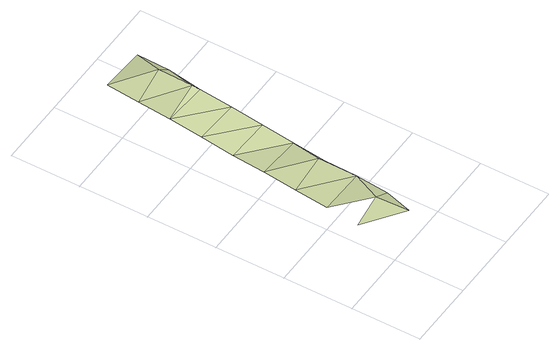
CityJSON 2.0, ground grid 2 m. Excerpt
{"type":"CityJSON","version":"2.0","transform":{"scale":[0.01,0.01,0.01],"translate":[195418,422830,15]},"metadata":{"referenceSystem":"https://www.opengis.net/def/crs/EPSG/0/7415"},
"CityObjects":{
"landuse1":{"type":"LandUse","attributes":{"3df_class":"Terrain","bgt_status":"bestaand","bgt_functie":"berm","relatievehoogteligging":0,"bgt_fysiekvoorkomen":"groenvoorziening","ondersteunendwegdeeloptalud":"false","plus_fysiekvoorkomen":"gras- en kruidachtigen","aantal_punten":0},"geometry":[{"type":"MultiSurface","lod":"1","boundaries":[[[0,1,2]],[[3,1,0]],[[4,5,6]],[[4,6,1]],[[3,4,1]],[[7,8,5]],[[4,7,5]],[[9,10,8]],[[9,8,7]],[[11,7,4]],[[9,7,11]],[[12,13,10]],[[12,10,9]],[[14,15,13]],[[14,13,12]],[[16,17,15]],[[15,14,18]],[[18,16,15]],[[19,20,17]],[[16,19,17]],[[21,16,18]],[[22,20,19]],[[21,19,16]],[[21,22,19]]]}]}
},
"vertices":[
[134,44,41],[134,141,35],[46,137,14],[172,130,24],[184,229,20],[68,335,13],[57,236,14],[184,341,21],[79,434,13],[207,428,10],[90,533,9],[195,329,10],[219,527,10],[101,632,12],[231,626,10],[112,731,12],[233,741,22],[123,830,9],[242,725,8],[233,841,24],[134,929,7],[254,824,14],[266,924,2]
]}
